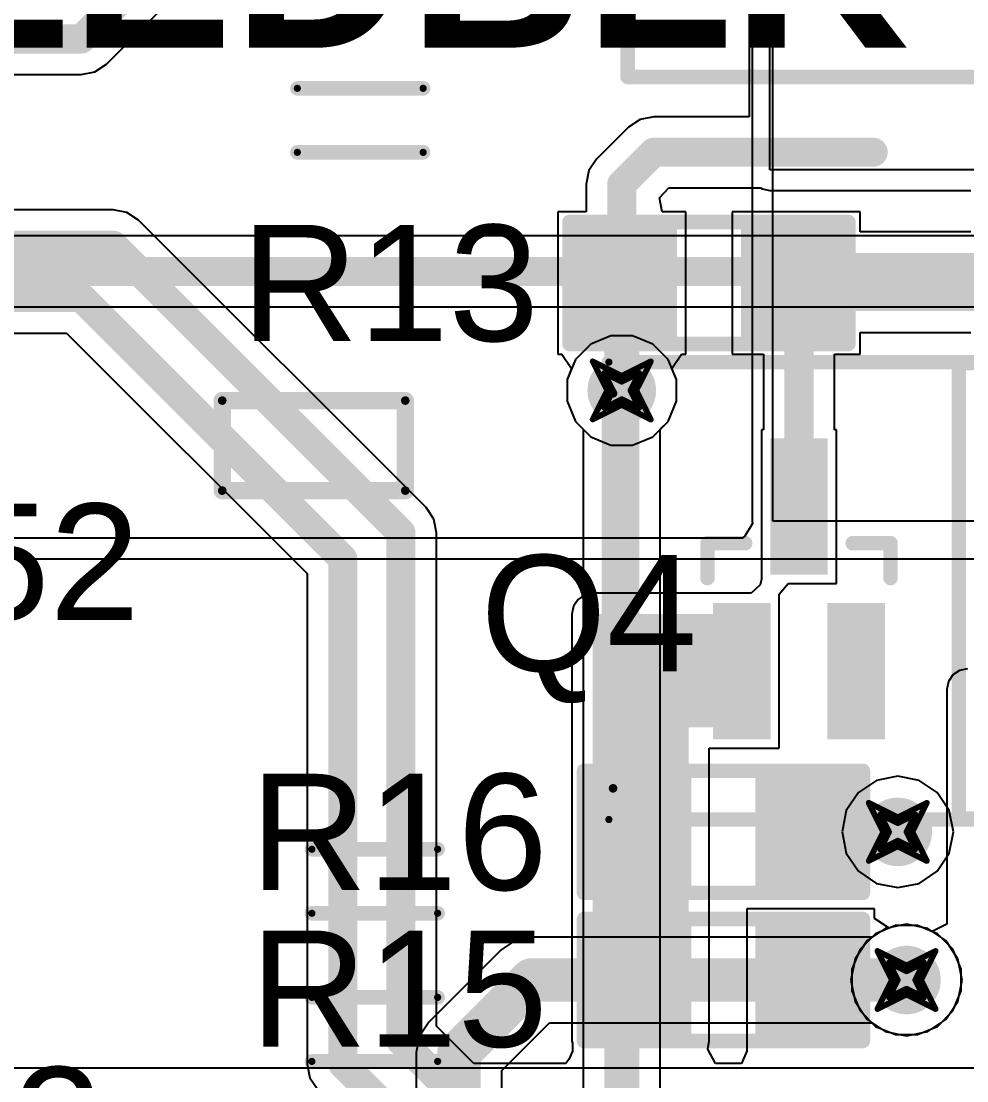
# Model space of a CAD drawing. Header units: inches. Extents: x 0 to 13.9, y -0.2 to 3.4.
# Drawn here: x 2.2993 to 2.6247, y 2.6313 to 2.9961 of the extents above; entities that cross this region are included whole.
import ezdxf

# ---------------------------------------------------------------- set-up
doc = ezdxf.new("R2010")
doc.units = ezdxf.units.IN
doc.header["$MEASUREMENT"] = 0
for name, color, linetype in [('Bottom Layer', 5, 'Continuous'), ('Drill Drawing', 1, 'Continuous'), ('Layer 1', 16, 'Continuous'), ('Layer 2', 76, 'Continuous'), ('Mechanical 13', 56, 'Continuous'), ('Mechanical 4', 56, 'Continuous'), ('Pad Holes', 156, 'Continuous'), ('Top Layer', 1, 'Continuous'), ('Top Overlay', 2, 'Continuous'), ('Top Paste', 8, 'Continuous'), ('Top Solder', 216, 'Continuous'), ('Via Holes', 16, 'Continuous')]:
    doc.layers.add(name, color=color, linetype=linetype)
doc.styles.add('Arial', font='', dxfattribs={"height": 0.2})
doc.styles.add('Arial_Bold', font='', dxfattribs={"height": 0.2})
doc.styles.get('Arial').set_extended_font_data('Arial')
doc.styles.get('Arial_Bold').set_extended_font_data('Arial', bold=True)

msp = doc.modelspace()

# ---------------------------------------------------------------- hatches: boundary and pattern name
at = {"layer": 'Bottom Layer'}
h = msp.add_hatch(color=5, dxfattribs=at)
edge = h.paths.add_edge_path()
edge.add_arc((2.506, 2.869), 0.01181, 0, 360)
h = msp.add_hatch(color=5, dxfattribs=at)
edge = h.paths.add_edge_path()
edge.add_arc((2.601, 2.717), 0.01181, 0, 360)
h = msp.add_hatch(color=5, dxfattribs=at)
edge = h.paths.add_edge_path()
edge.add_arc((2.604, 2.666), 0.01181, 0, 360)
at = {"layer": 'Layer 1'}
h = msp.add_hatch(color=16, dxfattribs=at)
edge = h.paths.add_edge_path()
edge.add_arc((2.506, 2.869), 0.01181, 0, 360)
h = msp.add_hatch(color=16, dxfattribs=at)
edge = h.paths.add_edge_path()
edge.add_arc((2.601, 2.717), 0.01181, 0, 360)
h = msp.add_hatch(color=16, dxfattribs=at)
edge = h.paths.add_edge_path()
edge.add_arc((2.604, 2.666), 0.01181, 0, 360)
at = {"layer": 'Layer 2'}
h = msp.add_hatch(color=76, dxfattribs=at)
edge = h.paths.add_edge_path()
edge.add_arc((2.506, 2.869), 0.01181, 0, 360)
h = msp.add_hatch(color=76, dxfattribs=at)
edge = h.paths.add_edge_path()
edge.add_arc((2.601, 2.717), 0.01181, 0, 360)
h = msp.add_hatch(color=76, dxfattribs=at)
edge = h.paths.add_edge_path()
edge.add_arc((2.604, 2.666), 0.01181, 0, 360)
at = {"layer": 'Mechanical 4'}
h = msp.add_hatch(color=56, dxfattribs=at)
edge = h.paths.add_edge_path()
edge.add_arc((2.39435, 2.97302), 0.00125, 0, 360)
h = msp.add_hatch(color=56, dxfattribs=at)
edge = h.paths.add_edge_path()
edge.add_arc((2.43765, 2.97302), 0.00125, 0, 360)
h = msp.add_hatch(color=56, dxfattribs=at)
edge = h.paths.add_edge_path()
edge.add_arc((2.39435, 2.95098), 0.00125, 0, 360)
h = msp.add_hatch(color=56, dxfattribs=at)
edge = h.paths.add_edge_path()
edge.add_arc((2.43765, 2.95098), 0.00125, 0, 360)
h = msp.add_hatch(color=56, dxfattribs=at)
edge = h.paths.add_edge_path()
edge.add_arc((2.50157, 2.87874), 0.00125, 0, 360)
h = msp.add_hatch(color=56, dxfattribs=at)
edge = h.paths.add_edge_path()
edge.add_arc((2.50157, 2.87874), 0.00125, 0, 360)
h = msp.add_hatch(color=56, dxfattribs=at)
edge = h.paths.add_edge_path()
edge.add_arc((2.503, 2.868), 0.0015, 0, 360)
h = msp.add_hatch(color=56, dxfattribs=at)
edge = h.paths.add_edge_path()
edge.add_arc((2.3685, 2.8655), 0.0015, 0, 360)
h = msp.add_hatch(color=56, dxfattribs=at)
edge = h.paths.add_edge_path()
edge.add_arc((2.3685, 2.8655), 0.0015, 0, 360)
h = msp.add_hatch(color=56, dxfattribs=at)
edge = h.paths.add_edge_path()
edge.add_arc((2.4315, 2.8655), 0.0015, 0, 360)
h = msp.add_hatch(color=56, dxfattribs=at)
edge = h.paths.add_edge_path()
edge.add_arc((2.4315, 2.8655), 0.0015, 0, 360)
h = msp.add_hatch(color=56, dxfattribs=at)
edge = h.paths.add_edge_path()
edge.add_arc((2.3685, 2.8345), 0.0015, 0, 360)
h = msp.add_hatch(color=56, dxfattribs=at)
edge = h.paths.add_edge_path()
edge.add_arc((2.3685, 2.8345), 0.0015, 0, 360)
h = msp.add_hatch(color=56, dxfattribs=at)
edge = h.paths.add_edge_path()
edge.add_arc((2.4315, 2.8345), 0.0015, 0, 360)
h = msp.add_hatch(color=56, dxfattribs=at)
edge = h.paths.add_edge_path()
edge.add_arc((2.4315, 2.8345), 0.0015, 0, 360)
h = msp.add_hatch(color=56, dxfattribs=at)
edge = h.paths.add_edge_path()
edge.add_arc((2.503, 2.732), 0.0015, 0, 360)
h = msp.add_hatch(color=56, dxfattribs=at)
edge = h.paths.add_edge_path()
edge.add_arc((2.50157, 2.72126), 0.00125, 0, 360)
h = msp.add_hatch(color=56, dxfattribs=at)
edge = h.paths.add_edge_path()
edge.add_arc((2.50157, 2.72126), 0.00125, 0, 360)
h = msp.add_hatch(color=56, dxfattribs=at)
edge = h.paths.add_edge_path()
edge.add_arc((2.39935, 2.71102), 0.00125, 0, 360)
h = msp.add_hatch(color=56, dxfattribs=at)
edge = h.paths.add_edge_path()
edge.add_arc((2.44265, 2.71102), 0.00125, 0, 360)
h = msp.add_hatch(color=56, dxfattribs=at)
edge = h.paths.add_edge_path()
edge.add_arc((2.39935, 2.68898), 0.00125, 0, 360)
h = msp.add_hatch(color=56, dxfattribs=at)
edge = h.paths.add_edge_path()
edge.add_arc((2.44265, 2.68898), 0.00125, 0, 360)
h = msp.add_hatch(color=56, dxfattribs=at)
edge = h.paths.add_edge_path()
edge.add_arc((2.39935, 2.66002), 0.00125, 0, 360)
h = msp.add_hatch(color=56, dxfattribs=at)
edge = h.paths.add_edge_path()
edge.add_arc((2.44265, 2.66002), 0.00125, 0, 360)
h = msp.add_hatch(color=56, dxfattribs=at)
edge = h.paths.add_edge_path()
edge.add_arc((2.39935, 2.63798), 0.00125, 0, 360)
h = msp.add_hatch(color=56, dxfattribs=at)
edge = h.paths.add_edge_path()
edge.add_arc((2.44265, 2.63798), 0.00125, 0, 360)
at = {"layer": 'Pad Holes'}
h = msp.add_hatch(color=7, dxfattribs=at)
edge = h.paths.add_edge_path()
edge.add_arc((2.39435, 2.97302), 0.00125, 0, 360)
h = msp.add_hatch(color=7, dxfattribs=at)
edge = h.paths.add_edge_path()
edge.add_arc((2.43765, 2.97302), 0.00125, 0, 360)
h = msp.add_hatch(color=7, dxfattribs=at)
edge = h.paths.add_edge_path()
edge.add_arc((2.39435, 2.95098), 0.00125, 0, 360)
h = msp.add_hatch(color=7, dxfattribs=at)
edge = h.paths.add_edge_path()
edge.add_arc((2.43765, 2.95098), 0.00125, 0, 360)
h = msp.add_hatch(color=7, dxfattribs=at)
edge = h.paths.add_edge_path()
edge.add_arc((2.50157, 2.87874), 0.00125, 0, 360)
h = msp.add_hatch(color=7, dxfattribs=at)
edge = h.paths.add_edge_path()
edge.add_arc((2.50157, 2.87874), 0.00125, 0, 360)
h = msp.add_hatch(color=7, dxfattribs=at)
edge = h.paths.add_edge_path()
edge.add_arc((2.503, 2.868), 0.0015, 0, 360)
h = msp.add_hatch(color=7, dxfattribs=at)
edge = h.paths.add_edge_path()
edge.add_arc((2.3685, 2.8655), 0.0015, 0, 360)
h = msp.add_hatch(color=7, dxfattribs=at)
edge = h.paths.add_edge_path()
edge.add_arc((2.3685, 2.8655), 0.0015, 0, 360)
h = msp.add_hatch(color=7, dxfattribs=at)
edge = h.paths.add_edge_path()
edge.add_arc((2.4315, 2.8655), 0.0015, 0, 360)
h = msp.add_hatch(color=7, dxfattribs=at)
edge = h.paths.add_edge_path()
edge.add_arc((2.4315, 2.8655), 0.0015, 0, 360)
h = msp.add_hatch(color=7, dxfattribs=at)
edge = h.paths.add_edge_path()
edge.add_arc((2.3685, 2.8345), 0.0015, 0, 360)
h = msp.add_hatch(color=7, dxfattribs=at)
edge = h.paths.add_edge_path()
edge.add_arc((2.3685, 2.8345), 0.0015, 0, 360)
h = msp.add_hatch(color=7, dxfattribs=at)
edge = h.paths.add_edge_path()
edge.add_arc((2.4315, 2.8345), 0.0015, 0, 360)
h = msp.add_hatch(color=7, dxfattribs=at)
edge = h.paths.add_edge_path()
edge.add_arc((2.4315, 2.8345), 0.0015, 0, 360)
h = msp.add_hatch(color=7, dxfattribs=at)
edge = h.paths.add_edge_path()
edge.add_arc((2.503, 2.732), 0.0015, 0, 360)
h = msp.add_hatch(color=7, dxfattribs=at)
edge = h.paths.add_edge_path()
edge.add_arc((2.50157, 2.72126), 0.00125, 0, 360)
h = msp.add_hatch(color=7, dxfattribs=at)
edge = h.paths.add_edge_path()
edge.add_arc((2.50157, 2.72126), 0.00125, 0, 360)
h = msp.add_hatch(color=7, dxfattribs=at)
edge = h.paths.add_edge_path()
edge.add_arc((2.39935, 2.71102), 0.00125, 0, 360)
h = msp.add_hatch(color=7, dxfattribs=at)
edge = h.paths.add_edge_path()
edge.add_arc((2.44265, 2.71102), 0.00125, 0, 360)
h = msp.add_hatch(color=7, dxfattribs=at)
edge = h.paths.add_edge_path()
edge.add_arc((2.39935, 2.68898), 0.00125, 0, 360)
h = msp.add_hatch(color=7, dxfattribs=at)
edge = h.paths.add_edge_path()
edge.add_arc((2.44265, 2.68898), 0.00125, 0, 360)
h = msp.add_hatch(color=7, dxfattribs=at)
edge = h.paths.add_edge_path()
edge.add_arc((2.39935, 2.66002), 0.00125, 0, 360)
h = msp.add_hatch(color=7, dxfattribs=at)
edge = h.paths.add_edge_path()
edge.add_arc((2.44265, 2.66002), 0.00125, 0, 360)
h = msp.add_hatch(color=7, dxfattribs=at)
edge = h.paths.add_edge_path()
edge.add_arc((2.39935, 2.63798), 0.00125, 0, 360)
h = msp.add_hatch(color=7, dxfattribs=at)
edge = h.paths.add_edge_path()
edge.add_arc((2.44265, 2.63798), 0.00125, 0, 360)
at = {"layer": 'Top Layer'}
for points in [[(2.521, 2.9235), (2.521, 2.8885), (2.491, 2.8885), (2.491, 2.9235)], [(2.581, 2.9235), (2.581, 2.8885), (2.551, 2.8885), (2.551, 2.9235)], [(2.56109, 2.80951), (2.56109, 2.84849), (2.57291, 2.84849), (2.57291, 2.80951)], [(2.496, 2.753), (2.553, 2.753), (2.553, 2.792), (2.496, 2.792)], [(2.54141, 2.75282), (2.54141, 2.7918), (2.55322, 2.7918), (2.55322, 2.75282)], [(2.58078, 2.75282), (2.58078, 2.7918), (2.59259, 2.7918), (2.59259, 2.75282)], [(2.496, 2.645), (2.529, 2.645), (2.529, 2.791), (2.496, 2.791)], [(2.526, 2.7345), (2.526, 2.6995), (2.496, 2.6995), (2.496, 2.7345)], [(2.586, 2.7345), (2.586, 2.6995), (2.556, 2.6995), (2.556, 2.7345)], [(2.496, 2.6485), (2.496, 2.6835), (2.526, 2.6835), (2.526, 2.6485)], [(2.556, 2.6485), (2.556, 2.6835), (2.586, 2.6835), (2.586, 2.6485)]]:
    msp.add_hatch(color=1, dxfattribs=at).paths.add_polyline_path(points)
h = msp.add_hatch(color=1, dxfattribs=at)
edge = h.paths.add_edge_path()
edge.add_arc((2.506, 2.869), 0.01181, 0, 360)
h = msp.add_hatch(color=1, dxfattribs=at)
edge = h.paths.add_edge_path()
edge.add_arc((2.601, 2.717), 0.01181, 0, 360)
h = msp.add_hatch(color=1, dxfattribs=at)
edge = h.paths.add_edge_path()
edge.add_arc((2.604, 2.666), 0.01181, 0, 360)
at = {"layer": 'Top Paste'}
for points in [[(2.521, 2.9235), (2.521, 2.8885), (2.491, 2.8885), (2.491, 2.9235)], [(2.581, 2.9235), (2.581, 2.8885), (2.551, 2.8885), (2.551, 2.9235)], [(2.56109, 2.80951), (2.56109, 2.84849), (2.57291, 2.84849), (2.57291, 2.80951)], [(2.54141, 2.75282), (2.54141, 2.7918), (2.55322, 2.7918), (2.55322, 2.75282)], [(2.58078, 2.75282), (2.58078, 2.7918), (2.59259, 2.7918), (2.59259, 2.75282)], [(2.526, 2.7345), (2.526, 2.6995), (2.496, 2.6995), (2.496, 2.7345)], [(2.586, 2.7345), (2.586, 2.6995), (2.556, 2.6995), (2.556, 2.7345)], [(2.496, 2.6485), (2.496, 2.6835), (2.526, 2.6835), (2.526, 2.6485)], [(2.556, 2.6485), (2.556, 2.6835), (2.586, 2.6835), (2.586, 2.6485)]]:
    msp.add_hatch(color=8, dxfattribs=at).paths.add_polyline_path(points)
at = {"layer": 'Top Solder'}
for points in [[(2.525, 2.9275), (2.525, 2.8845), (2.487, 2.8845), (2.487, 2.9275)], [(2.585, 2.9275), (2.585, 2.8845), (2.547, 2.8845), (2.547, 2.9275)], [(2.55709, 2.80551), (2.55709, 2.85249), (2.57691, 2.85249), (2.57691, 2.80551)], [(2.53741, 2.74882), (2.53741, 2.7958), (2.55722, 2.7958), (2.55722, 2.74882)], [(2.57678, 2.74882), (2.57678, 2.7958), (2.59659, 2.7958), (2.59659, 2.74882)], [(2.53, 2.7385), (2.53, 2.6955), (2.492, 2.6955), (2.492, 2.7385)], [(2.59, 2.7385), (2.59, 2.6955), (2.552, 2.6955), (2.552, 2.7385)], [(2.492, 2.6445), (2.492, 2.6875), (2.53, 2.6875), (2.53, 2.6445)], [(2.552, 2.6445), (2.552, 2.6875), (2.59, 2.6875), (2.59, 2.6445)]]:
    msp.add_hatch(color=216, dxfattribs=at).paths.add_polyline_path(points)
at = {"layer": 'Via Holes'}
h = msp.add_hatch(color=7, dxfattribs=at)
edge = h.paths.add_edge_path()
edge.add_arc((2.506, 2.869), 0.00591, 0, 360)
h = msp.add_hatch(color=7, dxfattribs=at)
edge = h.paths.add_edge_path()
edge.add_arc((2.601, 2.717), 0.00591, 0, 360)
h = msp.add_hatch(color=7, dxfattribs=at)
edge = h.paths.add_edge_path()
edge.add_arc((2.604, 2.666), 0.00591, 0, 360)

# ---------------------------------------------------------------- linework, layer by layer
at = {"layer": 'Bottom Layer'}
for p, q in [((2.878, 2.92224), (1.85677, 2.92224)), ((1.85677, 2.89777), (2.87293, 2.89777)), ((2.50226, 2.88781), (2.49534, 2.88495)), ((2.50974, 2.88781), (2.50226, 2.88781)), ((2.51666, 2.88495), (2.50974, 2.88781)), ((2.49534, 2.88495), (2.49005, 2.87966)), ((2.52195, 2.87966), (2.51666, 2.88495)), ((2.49005, 2.87966), (2.48719, 2.87274)), ((2.52481, 2.87274), (2.52195, 2.87966)), ((2.48719, 2.87274), (2.48719, 2.86526)), ((2.52481, 2.86526), (2.52481, 2.87274)), ((2.48719, 2.86526), (2.49005, 2.85834)), ((2.52195, 2.85834), (2.52481, 2.86526)), ((2.49005, 2.85834), (2.49534, 2.85305)), ((2.51666, 2.85305), (2.52195, 2.85834)), ((2.49534, 2.85305), (2.50226, 2.85019)), ((2.50974, 2.85019), (2.51666, 2.85305)), ((2.50226, 2.85019), (2.50974, 2.85019)), ((2.59334, 2.68195), (2.59218, 2.68078)), ((2.60026, 2.68481), (2.59334, 2.68195)), ((2.60774, 2.68481), (2.60026, 2.68481)), ((2.61466, 2.68195), (2.60774, 2.68481)), ((2.61995, 2.67666), (2.61466, 2.68195)), ((2.46934, 2.67966), (2.46455, 2.67645)), ((2.475, 2.68078), (2.46934, 2.67966)), ((2.59218, 2.68078), (2.475, 2.68078)), ((2.46455, 2.67645), (2.43955, 2.65145)), ((2.62281, 2.66974), (2.61995, 2.67666)), ((2.62281, 2.66226), (2.62281, 2.66974)), ((2.61995, 2.65534), (2.62281, 2.66226)), ((2.61466, 2.65005), (2.61995, 2.65534)), ((2.43955, 2.65145), (2.43634, 2.64666)), ((2.46478, 2.63488), (2.48112, 2.65122)), ((2.48112, 2.65122), (2.59218, 2.65122)), ((2.59218, 2.65122), (2.59334, 2.65005)), ((2.59334, 2.65005), (2.60026, 2.64719)), ((2.60774, 2.64719), (2.61466, 2.65005)), ((2.43634, 2.64666), (2.43522, 2.641)), ((2.60026, 2.64719), (2.60774, 2.64719)), ((2.43522, 2.641), (2.43522, 2.59243)), ((2.46478, 2.59243), (2.46478, 2.63488))]:
    msp.add_line(p, q, dxfattribs=at)
for points in [[(1.8424, 2.91, 0.01, 0.01, 0), (2.878, 2.91, 0.01, 0.01, 0)], [(2.45, 2.641, 0.015, 0.015, 0), (2.475, 2.666, 0.015, 0.015, 0)], [(2.475, 2.666, 0.015, 0.015, 0), (2.604, 2.666, 0.015, 0.015, 0)], [(2.45, 2.55, 0.015, 0.015, 0), (2.45, 2.641, 0.015, 0.015, 0)]]:
    msp.add_lwpolyline(points, format="xyseb", dxfattribs=at)
for points in [[(2.47125, 2.666, 0.0075, 0.0075, 1), (2.47875, 2.666, 0.0075, 0.0075, 1)], [(2.47125, 2.666, 0.0075, 0.0075, 1), (2.47875, 2.666, 0.0075, 0.0075, 1)], [(2.60025, 2.666, 0.0075, 0.0075, 1), (2.60775, 2.666, 0.0075, 0.0075, 1)], [(2.44625, 2.641, 0.0075, 0.0075, 1), (2.45375, 2.641, 0.0075, 0.0075, 1)], [(2.44625, 2.641, 0.0075, 0.0075, 1), (2.45375, 2.641, 0.0075, 0.0075, 1)]]:
    msp.add_lwpolyline(points, format="xyseb", close=True, dxfattribs=at)
at = {"layer": 'Drill Drawing'}
for points in [[(2.496, 2.879, 0.002, 0.002, 0), (2.506, 2.874, 0.002, 0.002, 0)], [(2.496, 2.879, 0.002, 0.002, 0), (2.501, 2.869, 0.002, 0.002, 0)], [(2.506, 2.874, 0.002, 0.002, 0), (2.516, 2.879, 0.002, 0.002, 0)], [(2.511, 2.869, 0.002, 0.002, 0), (2.516, 2.879, 0.002, 0.002, 0)], [(2.5, 2.875, 0.002, 0.002, 0), (2.506, 2.872, 0.002, 0.002, 0)], [(2.5, 2.875, 0.002, 0.002, 0), (2.503, 2.869, 0.002, 0.002, 0)], [(2.506, 2.872, 0.002, 0.002, 0), (2.512, 2.875, 0.002, 0.002, 0)], [(2.509, 2.869, 0.002, 0.002, 0), (2.512, 2.875, 0.002, 0.002, 0)], [(2.496, 2.859, 0.002, 0.002, 0), (2.501, 2.869, 0.002, 0.002, 0)], [(2.5, 2.863, 0.002, 0.002, 0), (2.503, 2.869, 0.002, 0.002, 0)], [(2.509, 2.869, 0.002, 0.002, 0), (2.512, 2.863, 0.002, 0.002, 0)], [(2.511, 2.869, 0.002, 0.002, 0), (2.516, 2.859, 0.002, 0.002, 0)], [(2.496, 2.859, 0.002, 0.002, 0), (2.506, 2.864, 0.002, 0.002, 0)], [(2.5, 2.863, 0.002, 0.002, 0), (2.506, 2.866, 0.002, 0.002, 0)], [(2.506, 2.866, 0.002, 0.002, 0), (2.512, 2.863, 0.002, 0.002, 0)], [(2.506, 2.864, 0.002, 0.002, 0), (2.516, 2.859, 0.002, 0.002, 0)], [(2.591, 2.727, 0.002, 0.002, 0), (2.601, 2.722, 0.002, 0.002, 0)], [(2.591, 2.727, 0.002, 0.002, 0), (2.596, 2.717, 0.002, 0.002, 0)], [(2.601, 2.722, 0.002, 0.002, 0), (2.611, 2.727, 0.002, 0.002, 0)], [(2.606, 2.717, 0.002, 0.002, 0), (2.611, 2.727, 0.002, 0.002, 0)], [(2.595, 2.723, 0.002, 0.002, 0), (2.601, 2.72, 0.002, 0.002, 0)], [(2.595, 2.723, 0.002, 0.002, 0), (2.598, 2.717, 0.002, 0.002, 0)], [(2.601, 2.72, 0.002, 0.002, 0), (2.607, 2.723, 0.002, 0.002, 0)], [(2.604, 2.717, 0.002, 0.002, 0), (2.607, 2.723, 0.002, 0.002, 0)], [(2.591, 2.707, 0.002, 0.002, 0), (2.596, 2.717, 0.002, 0.002, 0)], [(2.595, 2.711, 0.002, 0.002, 0), (2.598, 2.717, 0.002, 0.002, 0)], [(2.595, 2.711, 0.002, 0.002, 0), (2.601, 2.714, 0.002, 0.002, 0)], [(2.601, 2.714, 0.002, 0.002, 0), (2.607, 2.711, 0.002, 0.002, 0)], [(2.604, 2.717, 0.002, 0.002, 0), (2.607, 2.711, 0.002, 0.002, 0)], [(2.606, 2.717, 0.002, 0.002, 0), (2.611, 2.707, 0.002, 0.002, 0)], [(2.591, 2.707, 0.002, 0.002, 0), (2.601, 2.712, 0.002, 0.002, 0)], [(2.601, 2.712, 0.002, 0.002, 0), (2.611, 2.707, 0.002, 0.002, 0)], [(2.594, 2.676, 0.002, 0.002, 0), (2.604, 2.671, 0.002, 0.002, 0)], [(2.594, 2.676, 0.002, 0.002, 0), (2.599, 2.666, 0.002, 0.002, 0)], [(2.604, 2.671, 0.002, 0.002, 0), (2.614, 2.676, 0.002, 0.002, 0)], [(2.609, 2.666, 0.002, 0.002, 0), (2.614, 2.676, 0.002, 0.002, 0)], [(2.598, 2.672, 0.002, 0.002, 0), (2.604, 2.669, 0.002, 0.002, 0)], [(2.598, 2.672, 0.002, 0.002, 0), (2.601, 2.666, 0.002, 0.002, 0)], [(2.604, 2.669, 0.002, 0.002, 0), (2.61, 2.672, 0.002, 0.002, 0)], [(2.607, 2.666, 0.002, 0.002, 0), (2.61, 2.672, 0.002, 0.002, 0)], [(2.594, 2.656, 0.002, 0.002, 0), (2.599, 2.666, 0.002, 0.002, 0)], [(2.598, 2.66, 0.002, 0.002, 0), (2.601, 2.666, 0.002, 0.002, 0)], [(2.607, 2.666, 0.002, 0.002, 0), (2.61, 2.66, 0.002, 0.002, 0)], [(2.609, 2.666, 0.002, 0.002, 0), (2.614, 2.656, 0.002, 0.002, 0)], [(2.598, 2.66, 0.002, 0.002, 0), (2.604, 2.663, 0.002, 0.002, 0)], [(2.604, 2.663, 0.002, 0.002, 0), (2.61, 2.66, 0.002, 0.002, 0)], [(2.594, 2.656, 0.002, 0.002, 0), (2.604, 2.661, 0.002, 0.002, 0)], [(2.604, 2.661, 0.002, 0.002, 0), (2.614, 2.656, 0.002, 0.002, 0)]]:
    msp.add_lwpolyline(points, format="xyseb", dxfattribs=at)
for points in [[(2.4955, 2.879, 0.001, 0.001, 1), (2.4965, 2.879, 0.001, 0.001, 1)], [(2.4955, 2.879, 0.001, 0.001, 1), (2.4965, 2.879, 0.001, 0.001, 1)], [(2.5155, 2.879, 0.001, 0.001, 1), (2.5165, 2.879, 0.001, 0.001, 1)], [(2.5155, 2.879, 0.001, 0.001, 1), (2.5165, 2.879, 0.001, 0.001, 1)], [(2.4995, 2.875, 0.001, 0.001, 1), (2.5005, 2.875, 0.001, 0.001, 1)], [(2.4995, 2.875, 0.001, 0.001, 1), (2.5005, 2.875, 0.001, 0.001, 1)], [(2.5055, 2.874, 0.001, 0.001, 1), (2.5065, 2.874, 0.001, 0.001, 1)], [(2.5055, 2.874, 0.001, 0.001, 1), (2.5065, 2.874, 0.001, 0.001, 1)], [(2.5115, 2.875, 0.001, 0.001, 1), (2.5125, 2.875, 0.001, 0.001, 1)], [(2.5115, 2.875, 0.001, 0.001, 1), (2.5125, 2.875, 0.001, 0.001, 1)], [(2.5055, 2.872, 0.001, 0.001, 1), (2.5065, 2.872, 0.001, 0.001, 1)], [(2.5055, 2.872, 0.001, 0.001, 1), (2.5065, 2.872, 0.001, 0.001, 1)], [(2.5005, 2.869, 0.001, 0.001, 1), (2.5015, 2.869, 0.001, 0.001, 1)], [(2.5005, 2.869, 0.001, 0.001, 1), (2.5015, 2.869, 0.001, 0.001, 1)], [(2.5025, 2.869, 0.001, 0.001, 1), (2.5035, 2.869, 0.001, 0.001, 1)], [(2.5025, 2.869, 0.001, 0.001, 1), (2.5035, 2.869, 0.001, 0.001, 1)], [(2.5085, 2.869, 0.001, 0.001, 1), (2.5095, 2.869, 0.001, 0.001, 1)], [(2.5085, 2.869, 0.001, 0.001, 1), (2.5095, 2.869, 0.001, 0.001, 1)], [(2.5105, 2.869, 0.001, 0.001, 1), (2.5115, 2.869, 0.001, 0.001, 1)], [(2.5105, 2.869, 0.001, 0.001, 1), (2.5115, 2.869, 0.001, 0.001, 1)], [(2.4995, 2.863, 0.001, 0.001, 1), (2.5005, 2.863, 0.001, 0.001, 1)], [(2.4995, 2.863, 0.001, 0.001, 1), (2.5005, 2.863, 0.001, 0.001, 1)], [(2.5055, 2.866, 0.001, 0.001, 1), (2.5065, 2.866, 0.001, 0.001, 1)], [(2.5055, 2.866, 0.001, 0.001, 1), (2.5065, 2.866, 0.001, 0.001, 1)], [(2.5055, 2.864, 0.001, 0.001, 1), (2.5065, 2.864, 0.001, 0.001, 1)], [(2.5055, 2.864, 0.001, 0.001, 1), (2.5065, 2.864, 0.001, 0.001, 1)], [(2.5115, 2.863, 0.001, 0.001, 1), (2.5125, 2.863, 0.001, 0.001, 1)], [(2.5115, 2.863, 0.001, 0.001, 1), (2.5125, 2.863, 0.001, 0.001, 1)], [(2.4955, 2.859, 0.001, 0.001, 1), (2.4965, 2.859, 0.001, 0.001, 1)], [(2.4955, 2.859, 0.001, 0.001, 1), (2.4965, 2.859, 0.001, 0.001, 1)], [(2.5155, 2.859, 0.001, 0.001, 1), (2.5165, 2.859, 0.001, 0.001, 1)], [(2.5155, 2.859, 0.001, 0.001, 1), (2.5165, 2.859, 0.001, 0.001, 1)], [(2.5905, 2.727, 0.001, 0.001, 1), (2.5915, 2.727, 0.001, 0.001, 1)], [(2.5905, 2.727, 0.001, 0.001, 1), (2.5915, 2.727, 0.001, 0.001, 1)], [(2.6105, 2.727, 0.001, 0.001, 1), (2.6115, 2.727, 0.001, 0.001, 1)], [(2.6105, 2.727, 0.001, 0.001, 1), (2.6115, 2.727, 0.001, 0.001, 1)], [(2.5945, 2.723, 0.001, 0.001, 1), (2.5955, 2.723, 0.001, 0.001, 1)], [(2.5945, 2.723, 0.001, 0.001, 1), (2.5955, 2.723, 0.001, 0.001, 1)], [(2.6005, 2.722, 0.001, 0.001, 1), (2.6015, 2.722, 0.001, 0.001, 1)], [(2.6005, 2.722, 0.001, 0.001, 1), (2.6015, 2.722, 0.001, 0.001, 1)], [(2.6065, 2.723, 0.001, 0.001, 1), (2.6075, 2.723, 0.001, 0.001, 1)], [(2.6065, 2.723, 0.001, 0.001, 1), (2.6075, 2.723, 0.001, 0.001, 1)], [(2.6005, 2.72, 0.001, 0.001, 1), (2.6015, 2.72, 0.001, 0.001, 1)], [(2.6005, 2.72, 0.001, 0.001, 1), (2.6015, 2.72, 0.001, 0.001, 1)], [(2.5955, 2.717, 0.001, 0.001, 1), (2.5965, 2.717, 0.001, 0.001, 1)], [(2.5955, 2.717, 0.001, 0.001, 1), (2.5965, 2.717, 0.001, 0.001, 1)], [(2.5975, 2.717, 0.001, 0.001, 1), (2.5985, 2.717, 0.001, 0.001, 1)], [(2.5975, 2.717, 0.001, 0.001, 1), (2.5985, 2.717, 0.001, 0.001, 1)], [(2.6005, 2.714, 0.001, 0.001, 1), (2.6015, 2.714, 0.001, 0.001, 1)], [(2.6005, 2.714, 0.001, 0.001, 1), (2.6015, 2.714, 0.001, 0.001, 1)], [(2.6035, 2.717, 0.001, 0.001, 1), (2.6045, 2.717, 0.001, 0.001, 1)], [(2.6035, 2.717, 0.001, 0.001, 1), (2.6045, 2.717, 0.001, 0.001, 1)], [(2.6055, 2.717, 0.001, 0.001, 1), (2.6065, 2.717, 0.001, 0.001, 1)], [(2.6055, 2.717, 0.001, 0.001, 1), (2.6065, 2.717, 0.001, 0.001, 1)], [(2.5945, 2.711, 0.001, 0.001, 1), (2.5955, 2.711, 0.001, 0.001, 1)], [(2.5945, 2.711, 0.001, 0.001, 1), (2.5955, 2.711, 0.001, 0.001, 1)], [(2.6005, 2.712, 0.001, 0.001, 1), (2.6015, 2.712, 0.001, 0.001, 1)], [(2.6005, 2.712, 0.001, 0.001, 1), (2.6015, 2.712, 0.001, 0.001, 1)], [(2.6065, 2.711, 0.001, 0.001, 1), (2.6075, 2.711, 0.001, 0.001, 1)], [(2.6065, 2.711, 0.001, 0.001, 1), (2.6075, 2.711, 0.001, 0.001, 1)], [(2.5905, 2.707, 0.001, 0.001, 1), (2.5915, 2.707, 0.001, 0.001, 1)], [(2.5905, 2.707, 0.001, 0.001, 1), (2.5915, 2.707, 0.001, 0.001, 1)], [(2.6105, 2.707, 0.001, 0.001, 1), (2.6115, 2.707, 0.001, 0.001, 1)], [(2.6105, 2.707, 0.001, 0.001, 1), (2.6115, 2.707, 0.001, 0.001, 1)], [(2.5935, 2.676, 0.001, 0.001, 1), (2.5945, 2.676, 0.001, 0.001, 1)], [(2.5935, 2.676, 0.001, 0.001, 1), (2.5945, 2.676, 0.001, 0.001, 1)], [(2.6135, 2.676, 0.001, 0.001, 1), (2.6145, 2.676, 0.001, 0.001, 1)], [(2.6135, 2.676, 0.001, 0.001, 1), (2.6145, 2.676, 0.001, 0.001, 1)], [(2.5975, 2.672, 0.001, 0.001, 1), (2.5985, 2.672, 0.001, 0.001, 1)], [(2.5975, 2.672, 0.001, 0.001, 1), (2.5985, 2.672, 0.001, 0.001, 1)], [(2.6035, 2.671, 0.001, 0.001, 1), (2.6045, 2.671, 0.001, 0.001, 1)], [(2.6035, 2.671, 0.001, 0.001, 1), (2.6045, 2.671, 0.001, 0.001, 1)], [(2.6095, 2.672, 0.001, 0.001, 1), (2.6105, 2.672, 0.001, 0.001, 1)], [(2.6095, 2.672, 0.001, 0.001, 1), (2.6105, 2.672, 0.001, 0.001, 1)], [(2.5985, 2.666, 0.001, 0.001, 1), (2.5995, 2.666, 0.001, 0.001, 1)], [(2.5985, 2.666, 0.001, 0.001, 1), (2.5995, 2.666, 0.001, 0.001, 1)], [(2.6005, 2.666, 0.001, 0.001, 1), (2.6015, 2.666, 0.001, 0.001, 1)], [(2.6005, 2.666, 0.001, 0.001, 1), (2.6015, 2.666, 0.001, 0.001, 1)], [(2.6035, 2.669, 0.001, 0.001, 1), (2.6045, 2.669, 0.001, 0.001, 1)], [(2.6035, 2.669, 0.001, 0.001, 1), (2.6045, 2.669, 0.001, 0.001, 1)], [(2.6065, 2.666, 0.001, 0.001, 1), (2.6075, 2.666, 0.001, 0.001, 1)], [(2.6065, 2.666, 0.001, 0.001, 1), (2.6075, 2.666, 0.001, 0.001, 1)], [(2.6085, 2.666, 0.001, 0.001, 1), (2.6095, 2.666, 0.001, 0.001, 1)], [(2.6085, 2.666, 0.001, 0.001, 1), (2.6095, 2.666, 0.001, 0.001, 1)], [(2.6035, 2.663, 0.001, 0.001, 1), (2.6045, 2.663, 0.001, 0.001, 1)], [(2.6035, 2.663, 0.001, 0.001, 1), (2.6045, 2.663, 0.001, 0.001, 1)], [(2.5975, 2.66, 0.001, 0.001, 1), (2.5985, 2.66, 0.001, 0.001, 1)], [(2.5975, 2.66, 0.001, 0.001, 1), (2.5985, 2.66, 0.001, 0.001, 1)], [(2.6035, 2.661, 0.001, 0.001, 1), (2.6045, 2.661, 0.001, 0.001, 1)], [(2.6035, 2.661, 0.001, 0.001, 1), (2.6045, 2.661, 0.001, 0.001, 1)], [(2.6095, 2.66, 0.001, 0.001, 1), (2.6105, 2.66, 0.001, 0.001, 1)], [(2.6095, 2.66, 0.001, 0.001, 1), (2.6105, 2.66, 0.001, 0.001, 1)], [(2.5935, 2.656, 0.001, 0.001, 1), (2.5945, 2.656, 0.001, 0.001, 1)], [(2.5935, 2.656, 0.001, 0.001, 1), (2.5945, 2.656, 0.001, 0.001, 1)], [(2.6135, 2.656, 0.001, 0.001, 1), (2.6145, 2.656, 0.001, 0.001, 1)], [(2.6135, 2.656, 0.001, 0.001, 1), (2.6145, 2.656, 0.001, 0.001, 1)]]:
    msp.add_lwpolyline(points, format="xyseb", close=True, dxfattribs=at)
at = {"layer": 'Layer 1'}
for p, q in [((2.50226, 2.88781), (2.49534, 2.88495)), ((2.50974, 2.88781), (2.50226, 2.88781)), ((2.51666, 2.88495), (2.50974, 2.88781)), ((2.49534, 2.88495), (2.49005, 2.87966)), ((2.52195, 2.87966), (2.51666, 2.88495)), ((2.49005, 2.87966), (2.48719, 2.87274)), ((2.52481, 2.87274), (2.52195, 2.87966)), ((2.48719, 2.87274), (2.48719, 2.86526)), ((2.52481, 2.86526), (2.52481, 2.87274)), ((2.48719, 2.86526), (2.49005, 2.85834)), ((2.52195, 2.85834), (2.52481, 2.86526)), ((2.49005, 2.85834), (2.49275, 2.85565)), ((2.51925, 2.85565), (2.52195, 2.85834)), ((2.49275, 2.85565), (2.49275, 2.57798)), ((2.51925, 1.85311), (2.51925, 2.85565)), ((2.59334, 2.68195), (2.58805, 2.67666)), ((2.60026, 2.68481), (2.59334, 2.68195)), ((2.60774, 2.68481), (2.60026, 2.68481)), ((2.61466, 2.68195), (2.60774, 2.68481)), ((2.61995, 2.67666), (2.61466, 2.68195)), ((2.58805, 2.67666), (2.58519, 2.66974)), ((2.62281, 2.66974), (2.61995, 2.67666)), ((2.58519, 2.66974), (2.58519, 2.66226)), ((2.62281, 2.66226), (2.62281, 2.66974)), ((2.58519, 2.66226), (2.58805, 2.65534)), ((2.61995, 2.65534), (2.62281, 2.66226)), ((2.58805, 2.65534), (2.59334, 2.65005)), ((2.61466, 2.65005), (2.61995, 2.65534)), ((2.59334, 2.65005), (2.60026, 2.64719)), ((2.60774, 2.64719), (2.61466, 2.65005)), ((2.60026, 2.64719), (2.60774, 2.64719))]:
    msp.add_line(p, q, dxfattribs=at)
msp.add_lwpolyline([(2.506, 1.483, 0.012, 0.012, 0), (2.506, 2.869, 0.012, 0.012, 0)], format="xyseb", dxfattribs=at)
msp.add_lwpolyline([(2.503, 2.869, 0.006, 0.006, 1), (2.509, 2.869, 0.006, 0.006, 1)], format="xyseb", close=True, dxfattribs=at)
at = {"layer": 'Layer 2'}
for p, q in [((2.55086, 3.10917), (2.55086, 2.824)), ((2.558, 2.824), (2.558, 3.11175)), ((2.50226, 2.88781), (2.49534, 2.88495)), ((2.50974, 2.88781), (2.50226, 2.88781)), ((2.51666, 2.88495), (2.50974, 2.88781)), ((2.49534, 2.88495), (2.49005, 2.87966)), ((2.52195, 2.87966), (2.51666, 2.88495)), ((2.49005, 2.87966), (2.48719, 2.87274)), ((2.52481, 2.87274), (2.52195, 2.87966)), ((2.48719, 2.87274), (2.48719, 2.86526)), ((2.52481, 2.86526), (2.52481, 2.87274)), ((2.48719, 2.86526), (2.49005, 2.85834)), ((2.52195, 2.85834), (2.52481, 2.86526)), ((2.49005, 2.85834), (2.49534, 2.85305)), ((2.51666, 2.85305), (2.52195, 2.85834)), ((2.49534, 2.85305), (2.50226, 2.85019)), ((2.50974, 2.85019), (2.51666, 2.85305)), ((2.50226, 2.85019), (2.50974, 2.85019)), ((2.55086, 2.824), (2.55103, 2.82314)), ((2.814, 2.824), (2.558, 2.824)), ((2.55103, 2.82314), (2.54839, 2.81886)), ((2.54749, 2.81814), (2.16943, 2.81814)), ((2.54839, 2.81886), (2.54749, 2.81814)), ((2.16765, 2.811), (2.818, 2.811)), ((2.59366, 2.73472), (2.58744, 2.73056)), ((2.601, 2.73618), (2.59366, 2.73472)), ((2.60834, 2.73472), (2.601, 2.73618)), ((2.61456, 2.73056), (2.60834, 2.73472)), ((2.58744, 2.73056), (2.58328, 2.72434)), ((2.61872, 2.72434), (2.61456, 2.73056)), ((2.58328, 2.72434), (2.58182, 2.717)), ((2.62018, 2.717), (2.61872, 2.72434)), ((2.58182, 2.717), (2.58328, 2.70966)), ((2.61872, 2.70966), (2.62018, 2.717)), ((2.58328, 2.70966), (2.58744, 2.70344)), ((2.61456, 2.70344), (2.61872, 2.70966)), ((2.58744, 2.70344), (2.59366, 2.69928)), ((2.60834, 2.69928), (2.61456, 2.70344)), ((2.59366, 2.69928), (2.601, 2.69782)), ((2.601, 2.69782), (2.60834, 2.69928)), ((2.59666, 2.68372), (2.59044, 2.67956)), ((2.604, 2.68518), (2.59666, 2.68372)), ((2.61134, 2.68372), (2.604, 2.68518)), ((2.61756, 2.67956), (2.61134, 2.68372)), ((2.59044, 2.67956), (2.58628, 2.67334)), ((2.62172, 2.67334), (2.61756, 2.67956)), ((2.58628, 2.67334), (2.58482, 2.666)), ((2.62318, 2.666), (2.62172, 2.67334)), ((2.58482, 2.666), (2.58628, 2.65866)), ((2.62172, 2.65866), (2.62318, 2.666)), ((2.58628, 2.65866), (2.59044, 2.65244)), ((2.61756, 2.65244), (2.62172, 2.65866)), ((2.59044, 2.65244), (2.59666, 2.64828)), ((2.61134, 2.64828), (2.61756, 2.65244)), ((2.59666, 2.64828), (2.604, 2.64682)), ((2.604, 2.64682), (2.61134, 2.64828)), ((2.818, 2.63564), (2.17905, 2.63564))]:
    msp.add_line(p, q, dxfattribs=at)
at = {"layer": 'Mechanical 13'}
for points in [[(2.50803, 2.9769, 0.005, 0.005, 0), (2.50803, 3.2265, 0.005, 0.005, 0)], [(2.50803, 2.9769, 0.005, 0.005, 0), (3.04583, 2.9769, 0.005, 0.005, 0)]]:
    msp.add_lwpolyline(points, format="xyseb", dxfattribs=at)
msp.add_lwpolyline([(2.50678, 2.9769, 0.0025, 0.0025, 1), (2.50928, 2.9769, 0.0025, 0.0025, 1)], format="xyseb", close=True, dxfattribs=at)
msp.add_lwpolyline([(2.50678, 2.9769, 0.0025, 0.0025, 1), (2.50928, 2.9769, 0.0025, 0.0025, 1)], format="xyseb", close=True, dxfattribs=at)
at = {"layer": 'Mechanical 4'}
for points in [[(2.39435, 2.97302, 0.005, 0.005, 0), (2.43765, 2.97302, 0.005, 0.005, 0)], [(2.39435, 2.95098, 0.005, 0.005, 0), (2.43765, 2.95098, 0.005, 0.005, 0)], [(2.50157, 2.72126, 0.005, 0.005, 0), (2.50157, 2.87874, 0.005, 0.005, 0)], [(2.50157, 2.87874, 0.005, 0.005, 0), (2.69843, 2.87874, 0.005, 0.005, 0)], [(2.3685, 2.8345, 0.006, 0.006, 0), (2.3685, 2.8655, 0.006, 0.006, 0)], [(2.3685, 2.8655, 0.006, 0.006, 0), (2.4315, 2.8655, 0.006, 0.006, 0)], [(2.4315, 2.8345, 0.006, 0.006, 0), (2.4315, 2.8655, 0.006, 0.006, 0)], [(2.503, 2.732, 0.006, 0.006, 0), (2.503, 2.868, 0.006, 0.006, 0)], [(2.3685, 2.8345, 0.006, 0.006, 0), (2.4315, 2.8345, 0.006, 0.006, 0)], [(2.50157, 2.72126, 0.005, 0.005, 0), (2.69843, 2.72126, 0.005, 0.005, 0)], [(2.39935, 2.71102, 0.005, 0.005, 0), (2.44265, 2.71102, 0.005, 0.005, 0)], [(2.39935, 2.68898, 0.005, 0.005, 0), (2.44265, 2.68898, 0.005, 0.005, 0)], [(2.39935, 2.66002, 0.005, 0.005, 0), (2.44265, 2.66002, 0.005, 0.005, 0)], [(2.39935, 2.63798, 0.005, 0.005, 0), (2.44265, 2.63798, 0.005, 0.005, 0)]]:
    msp.add_lwpolyline(points, format="xyseb", dxfattribs=at)
for points in [[(2.3931, 2.97302, 0.0025, 0.0025, 1), (2.3956, 2.97302, 0.0025, 0.0025, 1)], [(2.4364, 2.97302, 0.0025, 0.0025, 1), (2.4389, 2.97302, 0.0025, 0.0025, 1)], [(2.3931, 2.95098, 0.0025, 0.0025, 1), (2.3956, 2.95098, 0.0025, 0.0025, 1)], [(2.4364, 2.95098, 0.0025, 0.0025, 1), (2.4389, 2.95098, 0.0025, 0.0025, 1)], [(2.50032, 2.87874, 0.0025, 0.0025, 1), (2.50282, 2.87874, 0.0025, 0.0025, 1)], [(2.50032, 2.87874, 0.0025, 0.0025, 1), (2.50282, 2.87874, 0.0025, 0.0025, 1)], [(2.367, 2.8655, 0.003, 0.003, 1), (2.37, 2.8655, 0.003, 0.003, 1)], [(2.367, 2.8655, 0.003, 0.003, 1), (2.37, 2.8655, 0.003, 0.003, 1)], [(2.43, 2.8655, 0.003, 0.003, 1), (2.433, 2.8655, 0.003, 0.003, 1)], [(2.43, 2.8655, 0.003, 0.003, 1), (2.433, 2.8655, 0.003, 0.003, 1)], [(2.5015, 2.868, 0.003, 0.003, 1), (2.5045, 2.868, 0.003, 0.003, 1)], [(2.367, 2.8345, 0.003, 0.003, 1), (2.37, 2.8345, 0.003, 0.003, 1)], [(2.367, 2.8345, 0.003, 0.003, 1), (2.37, 2.8345, 0.003, 0.003, 1)], [(2.43, 2.8345, 0.003, 0.003, 1), (2.433, 2.8345, 0.003, 0.003, 1)], [(2.43, 2.8345, 0.003, 0.003, 1), (2.433, 2.8345, 0.003, 0.003, 1)], [(2.5015, 2.732, 0.003, 0.003, 1), (2.5045, 2.732, 0.003, 0.003, 1)], [(2.50032, 2.72126, 0.0025, 0.0025, 1), (2.50282, 2.72126, 0.0025, 0.0025, 1)], [(2.50032, 2.72126, 0.0025, 0.0025, 1), (2.50282, 2.72126, 0.0025, 0.0025, 1)], [(2.3981, 2.71102, 0.0025, 0.0025, 1), (2.4006, 2.71102, 0.0025, 0.0025, 1)], [(2.4414, 2.71102, 0.0025, 0.0025, 1), (2.4439, 2.71102, 0.0025, 0.0025, 1)], [(2.3981, 2.68898, 0.0025, 0.0025, 1), (2.4006, 2.68898, 0.0025, 0.0025, 1)], [(2.4414, 2.68898, 0.0025, 0.0025, 1), (2.4439, 2.68898, 0.0025, 0.0025, 1)], [(2.3981, 2.66002, 0.0025, 0.0025, 1), (2.4006, 2.66002, 0.0025, 0.0025, 1)], [(2.4414, 2.66002, 0.0025, 0.0025, 1), (2.4439, 2.66002, 0.0025, 0.0025, 1)], [(2.3981, 2.63798, 0.0025, 0.0025, 1), (2.4006, 2.63798, 0.0025, 0.0025, 1)], [(2.4414, 2.63798, 0.0025, 0.0025, 1), (2.4439, 2.63798, 0.0025, 0.0025, 1)]]:
    msp.add_lwpolyline(points, format="xyseb", close=True, dxfattribs=at)
at = {"layer": 'Top Layer'}
for p, q in [((2.54986, 3.10966), (2.54986, 2.96324)), ((2.557, 2.945), (2.557, 3.11148)), ((2.32865, 2.98135), (2.34865, 3.00135)), ((2.32468, 2.9787), (2.32865, 2.98135)), ((2.135, 2.97776), (2.32, 2.97776)), ((2.32, 2.97776), (2.32468, 2.9787)), ((2.517, 2.96324), (2.51232, 2.9623)), ((2.54986, 2.96324), (2.517, 2.96324)), ((2.50835, 2.95965), (2.49735, 2.94865)), ((2.51232, 2.9623), (2.50835, 2.95965)), ((2.49735, 2.94865), (2.4947, 2.94468)), ((2.4947, 2.94468), (2.49376, 2.94)), ((2.665, 2.945), (2.557, 2.945)), ((2.49376, 2.94), (2.49376, 2.9305)), ((2.51902, 2.93526), (2.52222, 2.93876)), ((2.52222, 2.93876), (2.55373, 2.93876)), ((2.55373, 2.93876), (2.55427, 2.93841)), ((2.55427, 2.93841), (2.557, 2.93786)), ((2.557, 2.93786), (2.62619, 2.93786)), ((2.51996, 2.9305), (2.51902, 2.93526)), ((2.331, 2.93124), (2.15407, 2.93124)), ((2.33568, 2.9303), (2.331, 2.93124)), ((2.33965, 2.92765), (2.33568, 2.9303)), ((2.49376, 2.9305), (2.484, 2.9305)), ((2.484, 2.9305), (2.484, 2.8815)), ((2.528, 2.9305), (2.51996, 2.9305)), ((2.528, 2.8815), (2.528, 2.9305)), ((2.588, 2.9305), (2.544, 2.9305)), ((2.544, 2.9305), (2.544, 2.8815)), ((2.588, 2.92363), (2.588, 2.9305)), ((2.43865, 2.82865), (2.33965, 2.92765)), ((2.62619, 2.92363), (2.588, 2.92363)), ((2.24124, 2.88876), (2.31493, 2.88876)), ((2.31493, 2.88876), (2.39776, 2.80593)), ((2.588, 2.8815), (2.588, 2.88897)), ((2.588, 2.88897), (2.62619, 2.88897)), ((2.484, 2.8815), (2.4854, 2.8815)), ((2.4854, 2.8815), (2.48875, 2.8765)), ((2.52325, 2.8765), (2.5266, 2.8815)), ((2.5266, 2.8815), (2.528, 2.8815)), ((2.544, 2.8815), (2.55476, 2.8815)), ((2.55476, 2.8815), (2.55476, 2.85549)), ((2.57924, 2.85549), (2.57924, 2.8815)), ((2.57924, 2.8815), (2.588, 2.8815)), ((2.48875, 2.8765), (2.48719, 2.87274)), ((2.52481, 2.87274), (2.52325, 2.8765)), ((2.48719, 2.87274), (2.48719, 2.86526)), ((2.52481, 2.86526), (2.52481, 2.87274)), ((2.48719, 2.86526), (2.49005, 2.85834)), ((2.52195, 2.85834), (2.52481, 2.86526)), ((2.49005, 2.85834), (2.49534, 2.85305)), ((2.51666, 2.85305), (2.52195, 2.85834)), ((2.49534, 2.85305), (2.50226, 2.85019)), ((2.50974, 2.85019), (2.51666, 2.85305)), ((2.55476, 2.85549), (2.55409, 2.85549)), ((2.55409, 2.85549), (2.55409, 2.80402)), ((2.57991, 2.85549), (2.57924, 2.85549)), ((2.57991, 2.80251), (2.57991, 2.85549)), ((2.50226, 2.85019), (2.50974, 2.85019)), ((2.4413, 2.82468), (2.43865, 2.82865)), ((2.44224, 2.82), (2.4413, 2.82468)), ((2.44224, 2.65007), (2.44224, 2.82)), ((2.39776, 2.80593), (2.39776, 2.637)), ((2.55367, 2.80211), (2.55049, 2.79914)), ((2.55409, 2.80402), (2.55367, 2.80211)), ((2.56022, 2.7988), (2.56332, 2.80251)), ((2.56332, 2.80251), (2.57991, 2.80251)), ((2.49327, 2.79859), (2.49095, 2.79705)), ((2.496, 2.79914), (2.49327, 2.79859)), ((2.55049, 2.79914), (2.496, 2.79914)), ((2.56022, 2.79751), (2.56022, 2.7988)), ((2.48941, 2.79473), (2.48886, 2.792)), ((2.49095, 2.79705), (2.48941, 2.79473)), ((2.56022, 2.74582), (2.56022, 2.79751)), ((2.48886, 2.792), (2.48886, 2.753)), ((2.625, 2.77314), (2.62227, 2.77259)), ((2.61995, 2.77105), (2.61841, 2.76873)), ((2.62227, 2.77259), (2.61995, 2.77105)), ((2.61841, 2.76873), (2.61786, 2.766)), ((2.61786, 2.766), (2.61786, 2.68527)), ((2.48886, 2.753), (2.48886, 2.645)), ((2.53614, 2.645), (2.53614, 2.74582)), ((2.53614, 2.74582), (2.56022, 2.74582)), ((2.593, 2.6905), (2.549, 2.6905)), ((2.549, 2.6905), (2.549, 2.6415)), ((2.593, 2.68722), (2.593, 2.6905)), ((2.598, 2.68388), (2.593, 2.68722)), ((2.61786, 2.68527), (2.61286, 2.68269)), ((2.60026, 2.68481), (2.598, 2.68388)), ((2.60774, 2.68481), (2.60026, 2.68481)), ((2.61286, 2.68269), (2.60774, 2.68481)), ((2.45507, 2.63724), (2.44224, 2.65007)), ((2.489, 2.6415), (2.48782, 2.63868)), ((2.48886, 2.645), (2.489, 2.64431)), ((2.489, 2.64431), (2.489, 2.64224)), ((2.489, 2.64224), (2.489, 2.6415)), ((2.53557, 2.64224), (2.53559, 2.64227)), ((2.53824, 2.63724), (2.53557, 2.64224)), ((2.53559, 2.64227), (2.53614, 2.645)), ((2.549, 2.6415), (2.54723, 2.63724)), ((2.549, 2.6415), (2.549, 2.6415)), ((2.48782, 2.63868), (2.48676, 2.63724)), ((2.39776, 2.637), (2.3987, 2.63232)), ((2.48676, 2.63724), (2.45507, 2.63724)), ((2.54723, 2.63724), (2.53824, 2.63724)), ((2.3987, 2.63232), (2.40135, 2.62835))]:
    msp.add_line(p, q, dxfattribs=at)
for points in [[(2.32, 2.99, 0.01, 0.01, 0), (2.34, 3.01, 0.01, 0.01, 0)], [(2.135, 2.99, 0.01, 0.01, 0), (2.32, 2.99, 0.01, 0.01, 0)], [(2.506, 2.94, 0.01, 0.01, 0), (2.517, 2.951, 0.01, 0.01, 0)], [(2.517, 2.951, 0.01, 0.01, 0), (2.59254, 2.951, 0.01, 0.01, 0)], [(2.506, 2.906, 0.01, 0.01, 0), (2.506, 2.94, 0.01, 0.01, 0)], [(2.149, 2.919, 0.01, 0.01, 0), (2.331, 2.919, 0.01, 0.01, 0)], [(2.331, 2.919, 0.01, 0.01, 0), (2.43, 2.82, 0.01, 0.01, 0)], [(2.5663, 2.9063, 0.02, 0.02, 0), (2.645, 2.9063, 0.02, 0.02, 0)], [(2.506, 2.869, 0.012, 0.012, 0), (2.506, 2.906, 0.012, 0.012, 0)], [(2.566, 2.906, 0.01, 0.01, 0), (2.5663, 2.9063, 0.01, 0.01, 0)], [(2.566, 2.906, 0.01, 0.01, 0), (2.567, 2.906, 0.01, 0.01, 0)], [(2.567, 2.829, 0.01, 0.01, 0), (2.567, 2.906, 0.01, 0.01, 0)], [(2.058, 2.901, 0.01, 0.01, 0), (2.32, 2.901, 0.01, 0.01, 0)], [(2.32, 2.901, 0.01, 0.01, 0), (2.41, 2.811, 0.01, 0.01, 0)], [(2.43, 2.645, 0.01, 0.01, 0), (2.43, 2.82, 0.01, 0.01, 0)], [(2.41, 2.637, 0.01, 0.01, 0), (2.41, 2.811, 0.01, 0.01, 0)], [(2.571, 2.717, 0.01, 0.01, 0), (2.601, 2.717, 0.01, 0.01, 0)], [(2.571, 2.666, 0.01, 0.01, 0), (2.604, 2.666, 0.01, 0.01, 0)], [(2.43, 2.645, 0.01, 0.01, 0), (2.45, 2.625, 0.01, 0.01, 0)], [(2.41, 2.637, 0.01, 0.01, 0), (2.439, 2.608, 0.01, 0.01, 0)]]:
    msp.add_lwpolyline(points, format="xyseb", dxfattribs=at)
for points in [[(2.3175, 2.99, 0.005, 0.005, 1), (2.3225, 2.99, 0.005, 0.005, 1)], [(2.3175, 2.99, 0.005, 0.005, 1), (2.3225, 2.99, 0.005, 0.005, 1)], [(2.5145, 2.951, 0.005, 0.005, 1), (2.5195, 2.951, 0.005, 0.005, 1)], [(2.5145, 2.951, 0.005, 0.005, 1), (2.5195, 2.951, 0.005, 0.005, 1)], [(2.59004, 2.951, 0.005, 0.005, 1), (2.59504, 2.951, 0.005, 0.005, 1)], [(2.5035, 2.94, 0.005, 0.005, 1), (2.5085, 2.94, 0.005, 0.005, 1)], [(2.5035, 2.94, 0.005, 0.005, 1), (2.5085, 2.94, 0.005, 0.005, 1)], [(2.3285, 2.919, 0.005, 0.005, 1), (2.3335, 2.919, 0.005, 0.005, 1)], [(2.3285, 2.919, 0.005, 0.005, 1), (2.3335, 2.919, 0.005, 0.005, 1)], [(2.5613, 2.9063, 0.01, 0.01, 1), (2.5713, 2.9063, 0.01, 0.01, 1)], [(2.503, 2.906, 0.006, 0.006, 1), (2.509, 2.906, 0.006, 0.006, 1)], [(2.5035, 2.906, 0.005, 0.005, 1), (2.5085, 2.906, 0.005, 0.005, 1)], [(2.5635, 2.906, 0.005, 0.005, 1), (2.5685, 2.906, 0.005, 0.005, 1)], [(2.5635, 2.906, 0.005, 0.005, 1), (2.5685, 2.906, 0.005, 0.005, 1)], [(2.5638, 2.9063, 0.005, 0.005, 1), (2.5688, 2.9063, 0.005, 0.005, 1)], [(2.5645, 2.906, 0.005, 0.005, 1), (2.5695, 2.906, 0.005, 0.005, 1)], [(2.5645, 2.906, 0.005, 0.005, 1), (2.5695, 2.906, 0.005, 0.005, 1)], [(2.3175, 2.901, 0.005, 0.005, 1), (2.3225, 2.901, 0.005, 0.005, 1)], [(2.3175, 2.901, 0.005, 0.005, 1), (2.3225, 2.901, 0.005, 0.005, 1)], [(2.503, 2.869, 0.006, 0.006, 1), (2.509, 2.869, 0.006, 0.006, 1)], [(2.5645, 2.829, 0.005, 0.005, 1), (2.5695, 2.829, 0.005, 0.005, 1)], [(2.4275, 2.82, 0.005, 0.005, 1), (2.4325, 2.82, 0.005, 0.005, 1)], [(2.4275, 2.82, 0.005, 0.005, 1), (2.4325, 2.82, 0.005, 0.005, 1)], [(2.4075, 2.811, 0.005, 0.005, 1), (2.4125, 2.811, 0.005, 0.005, 1)], [(2.4075, 2.811, 0.005, 0.005, 1), (2.4125, 2.811, 0.005, 0.005, 1)], [(2.5685, 2.717, 0.005, 0.005, 1), (2.5735, 2.717, 0.005, 0.005, 1)], [(2.5985, 2.717, 0.005, 0.005, 1), (2.6035, 2.717, 0.005, 0.005, 1)], [(2.5685, 2.666, 0.005, 0.005, 1), (2.5735, 2.666, 0.005, 0.005, 1)], [(2.6015, 2.666, 0.005, 0.005, 1), (2.6065, 2.666, 0.005, 0.005, 1)], [(2.4275, 2.645, 0.005, 0.005, 1), (2.4325, 2.645, 0.005, 0.005, 1)], [(2.4275, 2.645, 0.005, 0.005, 1), (2.4325, 2.645, 0.005, 0.005, 1)], [(2.4075, 2.637, 0.005, 0.005, 1), (2.4125, 2.637, 0.005, 0.005, 1)], [(2.4075, 2.637, 0.005, 0.005, 1), (2.4125, 2.637, 0.005, 0.005, 1)]]:
    msp.add_lwpolyline(points, format="xyseb", close=True, dxfattribs=at)
at = {"layer": 'Top Overlay'}
for points in [[(2.488, 2.927, 0.005, 0.005, 0), (2.584, 2.927, 0.005, 0.005, 0)], [(2.488, 2.885, 0.005, 0.005, 0), (2.488, 2.927, 0.005, 0.005, 0)], [(2.584, 2.885, 0.005, 0.005, 0), (2.584, 2.927, 0.005, 0.005, 0)], [(2.488, 2.885, 0.005, 0.005, 0), (2.584, 2.885, 0.005, 0.005, 0)], [(2.622, 2.72163, 0.005, 0.005, 0), (2.622, 2.87837, 0.005, 0.005, 0)], [(2.622, 2.87837, 0.005, 0.005, 0), (2.629, 2.87837, 0.005, 0.005, 0)], [(2.5355, 2.8164, 0.005, 0.005, 0), (2.5485, 2.8164, 0.005, 0.005, 0)], [(2.5355, 2.80439, 0.005, 0.005, 0), (2.5355, 2.8164, 0.005, 0.005, 0)], [(2.5855, 2.8164, 0.005, 0.005, 0), (2.5985, 2.8164, 0.005, 0.005, 0)], [(2.5985, 2.80439, 0.005, 0.005, 0), (2.5985, 2.8164, 0.005, 0.005, 0)], [(2.493, 2.738, 0.005, 0.005, 0), (2.589, 2.738, 0.005, 0.005, 0)], [(2.493, 2.696, 0.005, 0.005, 0), (2.493, 2.738, 0.005, 0.005, 0)], [(2.589, 2.696, 0.005, 0.005, 0), (2.589, 2.738, 0.005, 0.005, 0)], [(2.622, 2.72163, 0.005, 0.005, 0), (2.629, 2.72163, 0.005, 0.005, 0)], [(2.493, 2.696, 0.005, 0.005, 0), (2.589, 2.696, 0.005, 0.005, 0)], [(2.493, 2.645, 0.005, 0.005, 0), (2.493, 2.687, 0.005, 0.005, 0)], [(2.493, 2.687, 0.005, 0.005, 0), (2.589, 2.687, 0.005, 0.005, 0)], [(2.589, 2.645, 0.005, 0.005, 0), (2.589, 2.687, 0.005, 0.005, 0)], [(2.493, 2.645, 0.005, 0.005, 0), (2.589, 2.645, 0.005, 0.005, 0)]]:
    msp.add_lwpolyline(points, format="xyseb", dxfattribs=at)
for points in [[(2.48675, 2.927, 0.0025, 0.0025, 1), (2.48925, 2.927, 0.0025, 0.0025, 1)], [(2.48675, 2.927, 0.0025, 0.0025, 1), (2.48925, 2.927, 0.0025, 0.0025, 1)], [(2.58275, 2.927, 0.0025, 0.0025, 1), (2.58525, 2.927, 0.0025, 0.0025, 1)], [(2.58275, 2.927, 0.0025, 0.0025, 1), (2.58525, 2.927, 0.0025, 0.0025, 1)], [(2.48675, 2.885, 0.0025, 0.0025, 1), (2.48925, 2.885, 0.0025, 0.0025, 1)], [(2.48675, 2.885, 0.0025, 0.0025, 1), (2.48925, 2.885, 0.0025, 0.0025, 1)], [(2.58275, 2.885, 0.0025, 0.0025, 1), (2.58525, 2.885, 0.0025, 0.0025, 1)], [(2.58275, 2.885, 0.0025, 0.0025, 1), (2.58525, 2.885, 0.0025, 0.0025, 1)], [(2.62075, 2.87837, 0.0025, 0.0025, 1), (2.62325, 2.87837, 0.0025, 0.0025, 1)], [(2.62075, 2.87837, 0.0025, 0.0025, 1), (2.62325, 2.87837, 0.0025, 0.0025, 1)], [(2.53425, 2.8164, 0.0025, 0.0025, 1), (2.53675, 2.8164, 0.0025, 0.0025, 1)], [(2.53425, 2.8164, 0.0025, 0.0025, 1), (2.53675, 2.8164, 0.0025, 0.0025, 1)], [(2.54725, 2.8164, 0.0025, 0.0025, 1), (2.54975, 2.8164, 0.0025, 0.0025, 1)], [(2.58425, 2.8164, 0.0025, 0.0025, 1), (2.58675, 2.8164, 0.0025, 0.0025, 1)], [(2.59725, 2.8164, 0.0025, 0.0025, 1), (2.59975, 2.8164, 0.0025, 0.0025, 1)], [(2.59725, 2.8164, 0.0025, 0.0025, 1), (2.59975, 2.8164, 0.0025, 0.0025, 1)], [(2.53425, 2.80439, 0.0025, 0.0025, 1), (2.53675, 2.80439, 0.0025, 0.0025, 1)], [(2.59725, 2.80439, 0.0025, 0.0025, 1), (2.59975, 2.80439, 0.0025, 0.0025, 1)], [(2.49175, 2.738, 0.0025, 0.0025, 1), (2.49425, 2.738, 0.0025, 0.0025, 1)], [(2.49175, 2.738, 0.0025, 0.0025, 1), (2.49425, 2.738, 0.0025, 0.0025, 1)], [(2.58775, 2.738, 0.0025, 0.0025, 1), (2.59025, 2.738, 0.0025, 0.0025, 1)], [(2.58775, 2.738, 0.0025, 0.0025, 1), (2.59025, 2.738, 0.0025, 0.0025, 1)], [(2.62075, 2.72163, 0.0025, 0.0025, 1), (2.62325, 2.72163, 0.0025, 0.0025, 1)], [(2.62075, 2.72163, 0.0025, 0.0025, 1), (2.62325, 2.72163, 0.0025, 0.0025, 1)], [(2.49175, 2.696, 0.0025, 0.0025, 1), (2.49425, 2.696, 0.0025, 0.0025, 1)], [(2.49175, 2.696, 0.0025, 0.0025, 1), (2.49425, 2.696, 0.0025, 0.0025, 1)], [(2.58775, 2.696, 0.0025, 0.0025, 1), (2.59025, 2.696, 0.0025, 0.0025, 1)], [(2.58775, 2.696, 0.0025, 0.0025, 1), (2.59025, 2.696, 0.0025, 0.0025, 1)], [(2.49175, 2.687, 0.0025, 0.0025, 1), (2.49425, 2.687, 0.0025, 0.0025, 1)], [(2.49175, 2.687, 0.0025, 0.0025, 1), (2.49425, 2.687, 0.0025, 0.0025, 1)], [(2.58775, 2.687, 0.0025, 0.0025, 1), (2.59025, 2.687, 0.0025, 0.0025, 1)], [(2.58775, 2.687, 0.0025, 0.0025, 1), (2.59025, 2.687, 0.0025, 0.0025, 1)], [(2.49175, 2.645, 0.0025, 0.0025, 1), (2.49425, 2.645, 0.0025, 0.0025, 1)], [(2.49175, 2.645, 0.0025, 0.0025, 1), (2.49425, 2.645, 0.0025, 0.0025, 1)], [(2.58775, 2.645, 0.0025, 0.0025, 1), (2.59025, 2.645, 0.0025, 0.0025, 1)], [(2.58775, 2.645, 0.0025, 0.0025, 1), (2.59025, 2.645, 0.0025, 0.0025, 1)]]:
    msp.add_lwpolyline(points, format="xyseb", close=True, dxfattribs=at)

# ---------------------------------------------------------------- texts
for s, height, style, p in [('LEDBLK', 0.06, 'Arial_Bold', (2.265, 2.987)), ('R13', 0.04, 'Arial', (2.37502, 2.88601)), ('R52', 0.04, 'Arial', (2.23768, 2.79001)), ('Q4', 0.04, 'Arial', (2.45736, 2.77231)), ('R16', 0.04, 'Arial', (2.37802, 2.69701)), ('R15', 0.04, 'Arial', (2.37802, 2.64301)), ('LED2', 0.04, 'Arial', (2.18769, 2.59601))]:
    msp.add_text(s, height=height, dxfattribs=dict(at, style=style)).set_placement(p)

doc.saveas('drawing.dxf')
